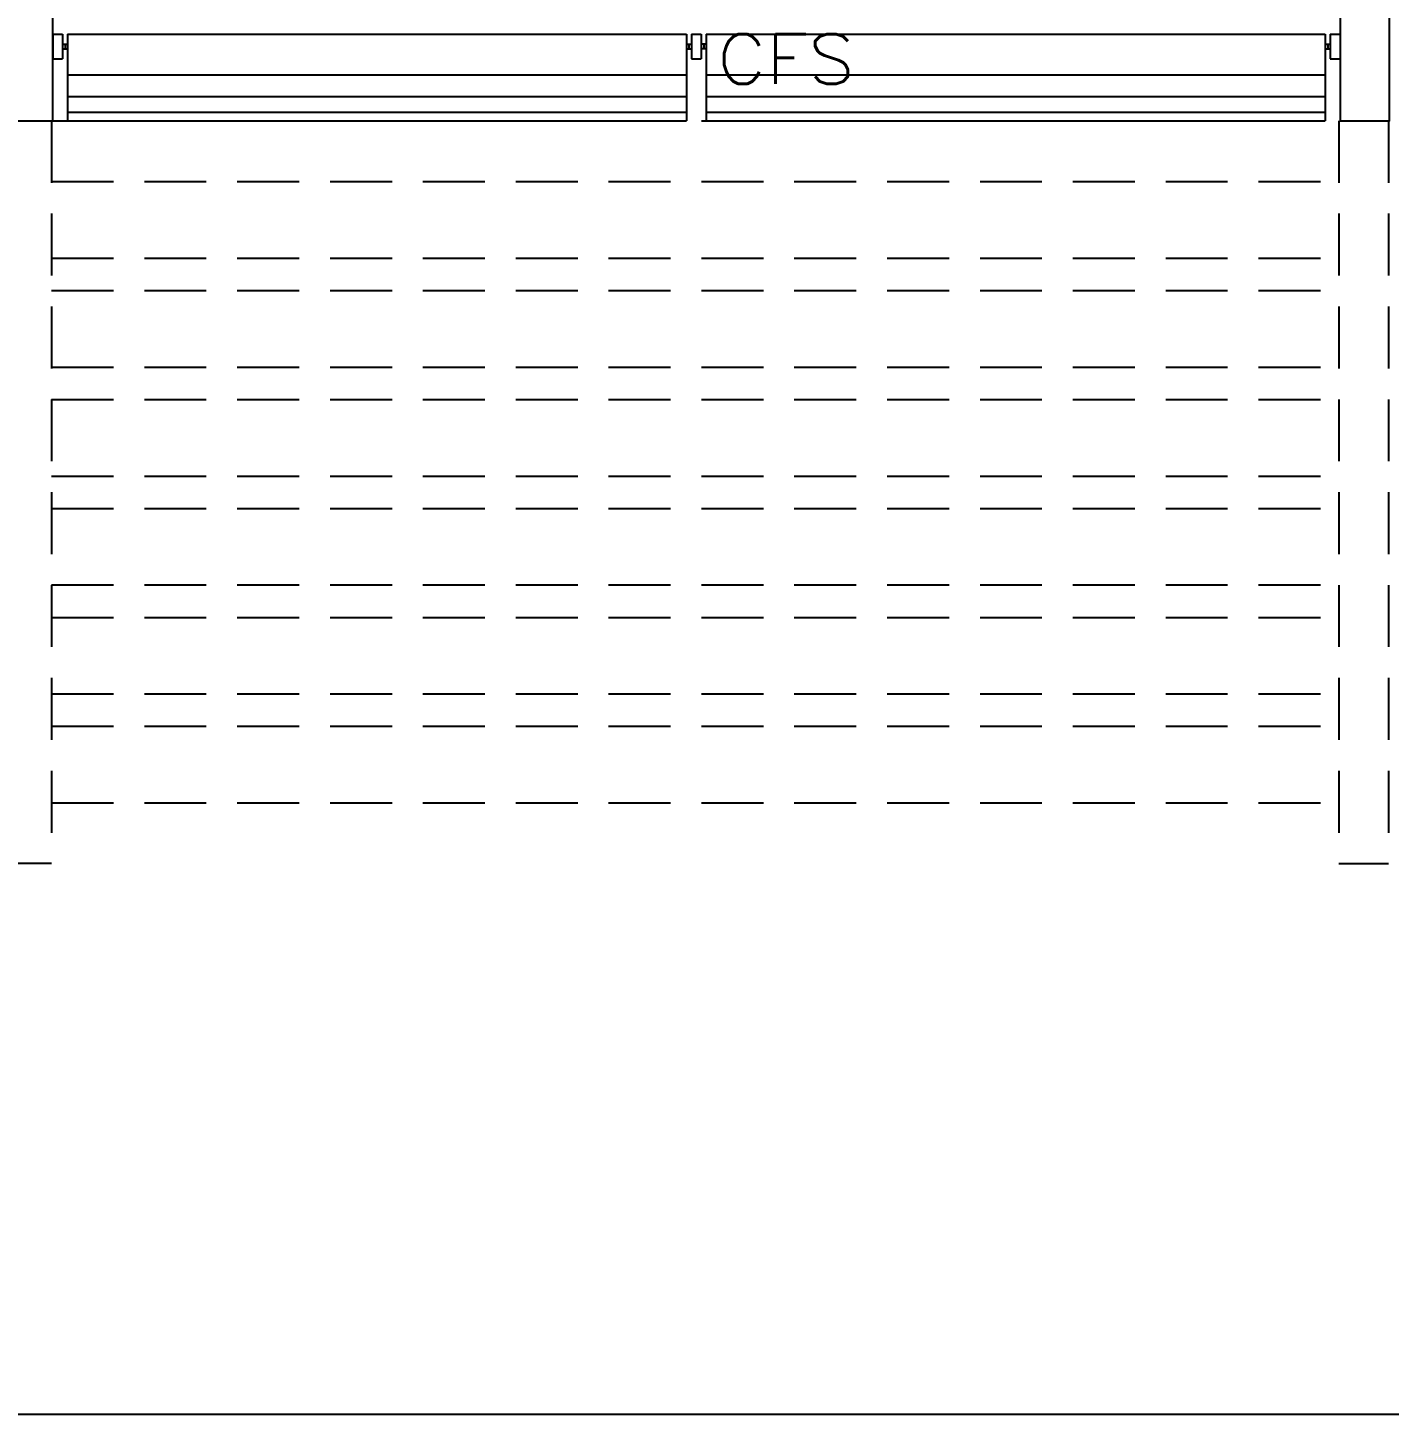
# Model space of a CAD drawing. Header units: millimetres. Extents: x 1887 to 2405, y 1100 to 1335.
# Drawn here: x 2229.88 to 2235.38, y 1176.53 to 1182.17 of the extents above; entities that cross this region are included whole.
import ezdxf

# ---------------------------------------------------------------- set-up
doc = ezdxf.new("R2010")
doc.units = ezdxf.units.MM
doc.linetypes.add('HIDDEN', pattern=[0.375, 0.25, -0.125])
for name, color, linetype in [('AR-ALV-V', 2, 'Continuous'), ('AR-BRISEPROJ', 1, 'HIDDEN'), ('AR-BRISES', 1, 'Continuous'), ('AR-ESTC', 3, 'Continuous'), ('AR-TALUDE', 1, 'Continuous'), ('AR-TXTCONG', 2, 'Continuous'), ('BR-LINHAS', 1, 'Continuous'), ('BR-MONTANTE', 242, 'Continuous'), ('BR-PAINEL', 1, 'Continuous'), ('BR-SUPORTE', 1, 'Continuous'), ('insercao', 4, 'Continuous'), ('PG-PROJ', 1, 'HIDDEN')]:
    doc.layers.add(name, color=color, linetype=linetype)
doc.styles.add('S16', font='simplex.shx', dxfattribs={"width": 1.1, "height": 0.16})

# ---------------------------------------------------------------- blocks, each defined once
blk = doc.blocks.new('BR-MODULO2')
at = {"layer": 'BR-LINHAS'}
for p, q in [((0.06, -0.2648), (2.56, -0.2648)), ((2.64, -0.2648), (5.14, -0.2648)), ((0.06, -0.3524), (2.56, -0.3524)), ((2.64, -0.3524), (5.14, -0.3524)), ((0.06, -0.4147), (2.56, -0.4147)), ((2.64, -0.4147), (5.14, -0.4147))]:
    blk.add_line(p, q, dxfattribs=at)
at = {"layer": 'BR-MONTANTE'}
for p, q in [((0, -0.1), (0, -0.2)), ((0, -0.1), (0.04, -0.1)), ((0.04, -0.1), (0.04, -0.2)), ((2.5797, -0.1), (2.6197, -0.1)), ((2.5797, -0.1), (2.5797, -0.2)), ((2.6197, -0.1), (2.6197, -0.2)), ((5.16, -0.1), (5.16, -0.2)), ((5.16, -0.1), (5.2, -0.1)), ((5.2, -0.1), (5.2, -0.2)), ((0, -0.2), (0.04, -0.2)), ((2.5797, -0.2), (2.6197, -0.2)), ((5.16, -0.2), (5.2, -0.2))]:
    blk.add_line(p, q, dxfattribs=at)
at = {"layer": 'BR-PAINEL'}
for p, q in [((0.06, -0.1), (2.56, -0.1)), ((0.06, -0.1), (0.06, -0.45)), ((2.56, -0.1), (2.56, -0.45)), ((2.64, -0.1), (2.64, -0.45)), ((2.64, -0.1), (5.14, -0.1)), ((5.14, -0.1), (5.14, -0.45)), ((0.06, -0.45), (2.56, -0.45)), ((2.64, -0.45), (5.14, -0.45))]:
    blk.add_line(p, q, dxfattribs=at)
at = {"layer": 'BR-SUPORTE'}
for p, q in [((0.04, -0.14), (0.06, -0.14)), ((0.04, -0.16), (0.06, -0.16)), ((0.05, -0.14), (0.05, -0.16)), ((2.5597, -0.14), (2.5797, -0.14)), ((2.5597, -0.16), (2.5797, -0.16)), ((2.5697, -0.14), (2.5697, -0.16)), ((2.6397, -0.14), (2.6197, -0.14)), ((2.6397, -0.16), (2.6197, -0.16)), ((2.6297, -0.14), (2.6297, -0.16)), ((5.14, -0.14), (5.16, -0.14)), ((5.14, -0.16), (5.16, -0.16)), ((5.15, -0.14), (5.15, -0.16))]:
    blk.add_line(p, q, dxfattribs=at)
blk = doc.blocks.new('PG-MODULO2-PJ-B')
at = {"layer": 'PG-PROJ'}
for p, q in [((5.6, 0), (5.6, -3)), ((0.2, 0), (5.4, 0)), ((0.2, 0), (0.2, -3)), ((5.4, 0), (5.4, -3)), ((0.2, -0.2454), (5.4, -0.2454)), ((0.2, -0.5546), (5.4, -0.5546)), ((0.2, -0.6854), (5.4, -0.6854)), ((0.2, -0.9946), (5.4, -0.9946)), ((0.2, -1.1254), (5.4, -1.1254)), ((0.2, -1.4346), (5.4, -1.4346)), ((0.2, -1.5654), (5.4, -1.5654)), ((0.2, -1.8746), (5.4, -1.8746)), ((0.2, -2.0054), (5.4, -2.0054)), ((0.2, -2.3146), (5.4, -2.3146)), ((0.2, -2.4454), (5.4, -2.4454)), ((0.2, -2.7546), (5.4, -2.7546)), ((0.2, -3), (0, -3)), ((5.4, -3), (5.6, -3))]:
    blk.add_line(p, q, dxfattribs=at)
blk = doc.blocks.new('pe-bl03-aud-cobertura')
at = {"layer": 'AR-ALV-V'}
blk.add_line((113.65, -78.425), (90.2221, -78.425), dxfattribs=at)

msp = doc.modelspace()

# ---------------------------------------------------------------- linework, layer by layer
at = {"layer": 'AR-ESTC'}
for points in [[(2229.7847, 1181.7985), (2229.9847, 1181.7985), (2229.9847, 1182.3985), (2229.7847, 1182.3985)], [(2235.1847, 1181.7985), (2235.3847, 1181.7985), (2235.3847, 1182.3985), (2235.1847, 1182.3985)]]:
    msp.add_lwpolyline(points, close=True, dxfattribs=at)
at = {"layer": 'AR-TALUDE'}
msp.add_open_spline([(2209.6023, 1181.907), (2210.1055, 1175.4093), (2212.7919, 1160.4134), (2230.1765, 1147.2677), (2241.402, 1149.9808), (2249.6832, 1155.6803), (2256.8602, 1168.1826), (2261.8663, 1179.1126), (2266.4303, 1187.8269), (2268.4755, 1193.7303)], degree=3, knots=[0.874603, 0.874603, 0.874603, 0.874603, 13.033613, 24.300817, 33.994288, 45.623477, 57.311406, 66.544355, 85.146679, 85.146679, 85.146679, 85.146679], dxfattribs=at)

# ---------------------------------------------------------------- block references
at = {"layer": 'AR-BRISEPROJ'}
msp.add_blockref('PG-MODULO2-PJ-B', (2229.7802, 1181.7985), dxfattribs=at)
at = {"layer": 'AR-BRISES'}
msp.add_blockref('BR-MODULO2', (2229.9847, 1182.2485), dxfattribs=at)
at = {"layer": 'insercao', "ltscale": 10}
msp.add_blockref('pe-bl03-aud-cobertura', (2130.7597, 1254.9985), dxfattribs=at)

# ---------------------------------------------------------------- texts
at = {"layer": 'AR-TXTCONG', "style": 'S16', "width": 1.1}
msp.add_text('CFS', height=0.2, rotation=360, dxfattribs=at).set_placement((2232.6679, 1181.9482))

doc.saveas('drawing.dxf')
